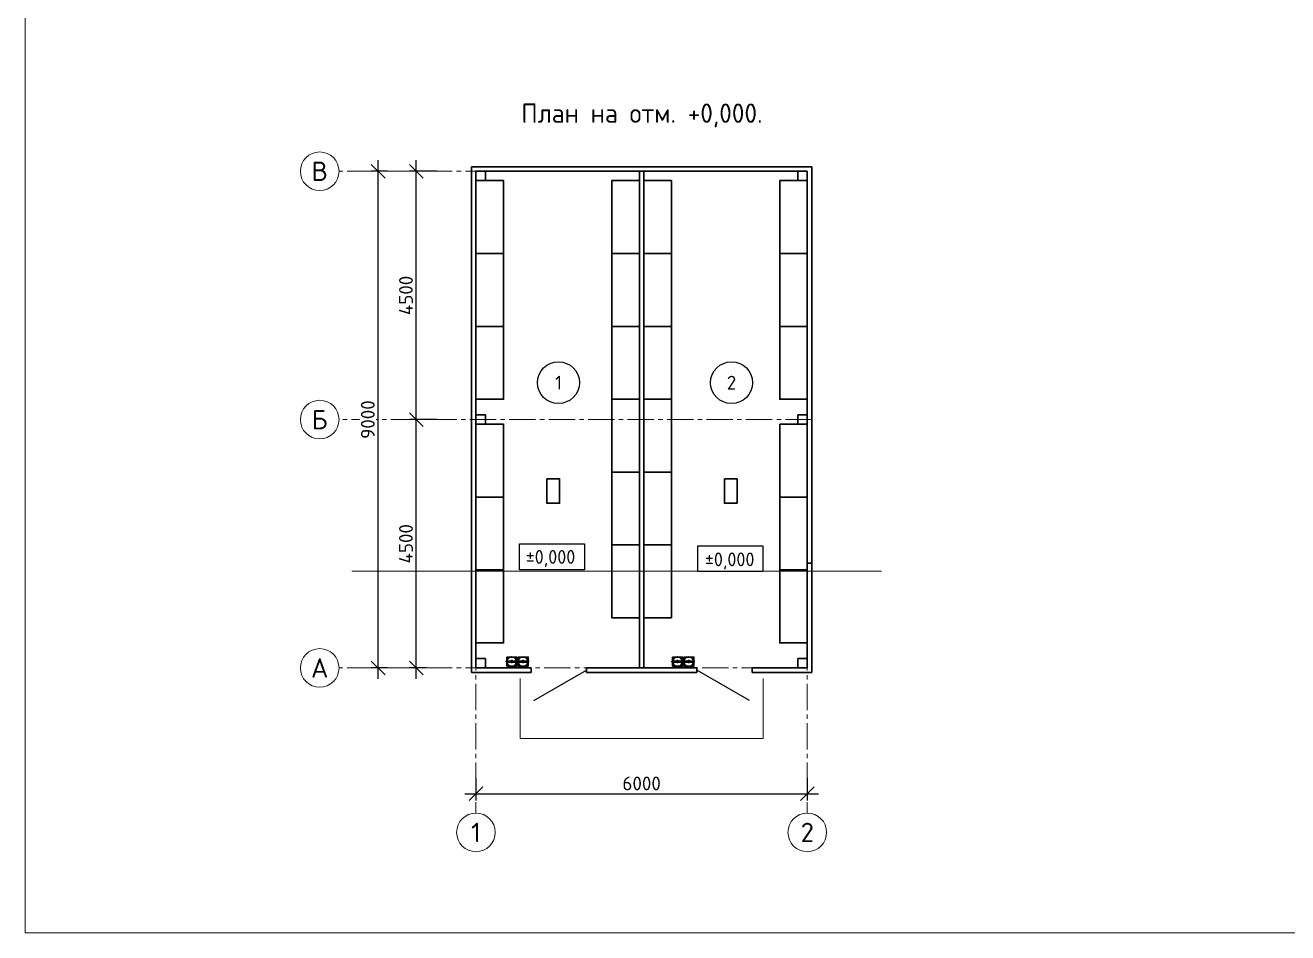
# Model space of a CAD drawing. Header units: millimetres. Extents: x 3795014 to 4300160, y 3869364 to 4016788.
# Drawn here: x 4040424 to 4063284, y 3869364 to 3885809 of the extents above; entities that cross this region are included whole.
import ezdxf
from ezdxf.enums import TextEntityAlignment as Align

# ---------------------------------------------------------------- set-up
doc = ezdxf.new("R2010")
doc.units = ezdxf.units.MM
doc.linetypes.add('осевая2', pattern=[28.575, 19.05, -3.175, 3.175, -3.175])
doc.layers.get('Defpoints').update_dxf_attribs({"color": 3})
for name, color, linetype, lineweight in [('2.1.Планы', 7, 'Continuous', 25), ('выноска', 7, 'Continuous', 18), ('двери', 7, 'Continuous', 25), ('Дополнительная', 7, 'Continuous', 18), ('Констр.', 7, 'Continuous', 30), ('орудование', 7, 'Continuous', 30), ('оси', 7, 'осевая2', 13), ('размеры', 7, 'Continuous', 18), ('текст', 7, 'Continuous', 20)]:
    doc.layers.add(name, color=color, linetype=linetype, lineweight=lineweight)
doc.styles.add('GOST-2.304_Type-B', font='GOST Common.ttf')
doc.styles.add('ВНИПИТЕКСТ', font='isocpeui.ttf')
doc.styles.add('ГОСТ 2.304', font='isocpeur.ttf')
doc.dimstyles.new('СПДС$0', dxfattribs={"dimscale": 100, "dimtxt": 2.5, "dimasz": 2.5, "dimexe": 1.25, "dimexo": 0.004, "dimgap": 1, "dimtad": 1, "dimdec": 0, "dimtxsty": 'ВНИПИТЕКСТ', "dimblk": 'OBLIQUE', "dimcen": 0, "dimdle": 1.25, "dimclrd": 256, "dimclre": 256, "dimclrt": 256, "dimadec": 0, "dimazin": 2, "dimtfac": 1, "dimtdec": 0, "dimtmove": 1, "dimatfit": 3, "dimldrblk": 'NONE', "dimfxl": 1, "dimlwd": -1, "dimlwe": -1, "dimarcsym": 0})

# ---------------------------------------------------------------- blocks, each defined once
blk = doc.blocks.new('_Oblique')
at = {"color": 0, "linetype": 'ByBlock', "lineweight": -2}
blk.add_line((-0.5, -0.5), (0.5, 0.5), dxfattribs=at)
blk = doc.blocks.new('*D133')
at = {"layer": 'Defpoints', "color": 0, "lineweight": 20, "transparency": 16777216}
for p in [(4047505, 3878663), (4047937, 3878663), (4047746, 3874163)]:
    blk.add_point(p, dxfattribs=at)
at = {"layer": 'размеры', "color": 0, "lineweight": -2, "transparency": 16777216}
for p, q in [((4047505, 3873963), (4047505, 3878863)), ((4047875, 3878663), (4047380, 3878663)), ((4047683, 3874163), (4047380, 3874163))]:
    blk.add_line(p, q, dxfattribs=at)
at = {"layer": 'размеры', "color": 0, "lineweight": -2, "transparency": 16777216, "xscale": 250, "yscale": 250, "zscale": 250}
for p, rotation in [((4047505, 3878663), 90), ((4047505, 3874163), 270)]:
    blk.add_blockref('_Oblique', p, dxfattribs=dict(at, rotation=rotation))
at = {"layer": 'размеры', "color": 0, "transparency": 16777216, "insert": (4047317, 3876413), "char_height": 250, "attachment_point": 5, "rotation": 90, "style": 'ГОСТ 2.304'}
blk.add_mtext('\\A1;4500', dxfattribs=at)
blk = doc.blocks.new('*D134')
at = {"layer": 'Defpoints', "color": 0, "lineweight": 20, "transparency": 16777216}
for p in [(4047505, 3883163), (4047937, 3883163), (4047746, 3878663)]:
    blk.add_point(p, dxfattribs=at)
at = {"layer": 'размеры', "color": 0, "lineweight": -2, "transparency": 16777216}
for p, q in [((4047875, 3883163), (4047380, 3883163)), ((4047505, 3878463), (4047505, 3883363)), ((4047683, 3878663), (4047380, 3878663))]:
    blk.add_line(p, q, dxfattribs=at)
at = {"layer": 'размеры', "color": 0, "lineweight": -2, "transparency": 16777216, "xscale": 250, "yscale": 250, "zscale": 250}
for p, rotation in [((4047505, 3883163), 90), ((4047505, 3878663), 270)]:
    blk.add_blockref('_Oblique', p, dxfattribs=dict(at, rotation=rotation))
at = {"layer": 'размеры', "color": 0, "transparency": 16777216, "insert": (4047317, 3880913), "char_height": 250, "attachment_point": 5, "rotation": 90, "style": 'ГОСТ 2.304'}
blk.add_mtext('\\A1;4500', dxfattribs=at)
blk = doc.blocks.new('*D140')
at = {"layer": 'Defpoints', "color": 0, "lineweight": 20, "transparency": 16777216}
for p in [(4048585, 3872234), (4054585, 3872234), (4054585, 3871883)]:
    blk.add_point(p, dxfattribs=at)
at = {"layer": 'размеры', "color": 0, "lineweight": -2, "transparency": 16777216}
for p, q in [((4048585, 3872171), (4048585, 3871758)), ((4054585, 3872171), (4054585, 3871758)), ((4048385, 3871883), (4054785, 3871883))]:
    blk.add_line(p, q, dxfattribs=at)
at = {"layer": 'размеры', "color": 0, "lineweight": -2, "transparency": 16777216, "xscale": 250, "yscale": 250, "zscale": 250, "rotation": 180}
blk.add_blockref('_Oblique', (4048585, 3871883), dxfattribs=at)
at = {"layer": 'размеры', "color": 0, "lineweight": -2, "transparency": 16777216, "xscale": 250, "yscale": 250, "zscale": 250}
blk.add_blockref('_Oblique', (4054585, 3871883), dxfattribs=at)
at = {"layer": 'размеры', "color": 0, "transparency": 16777216, "insert": (4051585, 3872070), "char_height": 250, "attachment_point": 5, "style": 'ГОСТ 2.304'}
blk.add_mtext('\\A1;6000', dxfattribs=at)
blk = doc.blocks.new('*D135')
at = {"layer": 'Defpoints', "color": 0, "lineweight": 20, "transparency": 16777216}
for p in [(4046814, 3883163), (4047049, 3883163), (4047049, 3874163)]:
    blk.add_point(p, dxfattribs=at)
at = {"layer": 'размеры', "color": 0, "lineweight": -2, "transparency": 16777216}
for p, q in [((4046986, 3883163), (4046689, 3883163)), ((4046814, 3873963), (4046814, 3883363)), ((4046986, 3874163), (4046689, 3874163))]:
    blk.add_line(p, q, dxfattribs=at)
at = {"layer": 'размеры', "color": 0, "lineweight": -2, "transparency": 16777216, "xscale": 250, "yscale": 250, "zscale": 250}
for p, rotation in [((4046814, 3883163), 90), ((4046814, 3874163), 270)]:
    blk.add_blockref('_Oblique', p, dxfattribs=dict(at, rotation=rotation))
at = {"layer": 'размеры', "color": 0, "transparency": 16777216, "insert": (4046627, 3878663), "char_height": 250, "attachment_point": 5, "rotation": 90, "style": 'ГОСТ 2.304', "bg_fill": 3, "box_fill_scale": 1.1, "bg_fill_color": 9, "bg_fill_true_color": 13158600, "bg_fill_transparency": 0}
blk.add_mtext('\\A1;9000', dxfattribs=at)

msp = doc.modelspace()

# ---------------------------------------------------------------- hatches: boundary and pattern name
at = {"layer": 'орудование', "ltscale": 100}
for points in [[(4049239.5, 3874268.8), (4049237.1, 3874268.8), (4049234.7, 3874266.4), (4049229.9, 3874268.8), (4049227.5, 3874268.8), (4049225.1, 3874271.2), (4049225.1, 3874273.7), (4049222.7, 3874276.1), (4049222.7, 3874278.5), (4049222.7, 3874280.9), (4049225.1, 3874283.3), (4049225.1, 3874285.7), (4049227.5, 3874288.1), (4049229.9, 3874288.1), (4049234.7, 3874290.5), (4049237.1, 3874288.1), (4049239.5, 3874288.1), (4049242, 3874285.7), (4049242, 3874283.3), (4049244.4, 3874283.3), (4049244.4, 3874280.9), (4049244.4, 3874278.5), (4049244.4, 3874276.1), (4049244.4, 3874273.7), (4049242, 3874271.2)], [(4049442.2, 3874268.8), (4049439.8, 3874268.8), (4049437.4, 3874266.4), (4049432.5, 3874268.8), (4049430.1, 3874268.8), (4049427.7, 3874271.2), (4049427.7, 3874273.7), (4049425.3, 3874276.1), (4049425.3, 3874278.5), (4049425.3, 3874280.9), (4049427.7, 3874283.3), (4049427.7, 3874285.7), (4049430.1, 3874288.1), (4049432.5, 3874288.1), (4049437.4, 3874290.5), (4049439.8, 3874288.1), (4049442.2, 3874288.1), (4049444.6, 3874285.7), (4049444.6, 3874283.3), (4049447, 3874283.3), (4049447, 3874280.9), (4049447, 3874278.5), (4049447, 3874276.1), (4049447, 3874273.7), (4049444.6, 3874271.2)], [(4052239.6, 3874268.8), (4052237.2, 3874268.8), (4052234.8, 3874266.4), (4052230, 3874268.8), (4052227.5, 3874268.8), (4052225.1, 3874271.2), (4052225.1, 3874273.7), (4052222.7, 3874276.1), (4052222.7, 3874278.5), (4052222.7, 3874280.9), (4052225.1, 3874283.3), (4052225.1, 3874285.7), (4052227.5, 3874288.1), (4052230, 3874288.1), (4052234.8, 3874290.5), (4052237.2, 3874288.1), (4052239.6, 3874288.1), (4052242, 3874285.7), (4052242, 3874283.3), (4052244.4, 3874283.3), (4052244.4, 3874280.9), (4052244.4, 3874278.5), (4052244.4, 3874276.1), (4052244.4, 3874273.7), (4052242, 3874271.2)], [(4052442.3, 3874268.8), (4052439.8, 3874268.8), (4052437.4, 3874266.4), (4052432.6, 3874268.8), (4052430.2, 3874268.8), (4052427.8, 3874271.2), (4052427.8, 3874273.7), (4052425.4, 3874276.1), (4052425.4, 3874278.5), (4052425.4, 3874280.9), (4052427.8, 3874283.3), (4052427.8, 3874285.7), (4052430.2, 3874288.1), (4052432.6, 3874288.1), (4052437.4, 3874290.5), (4052439.8, 3874288.1), (4052442.3, 3874288.1), (4052444.7, 3874285.7), (4052444.7, 3874283.3), (4052447.1, 3874283.3), (4052447.1, 3874280.9), (4052447.1, 3874278.5), (4052447.1, 3874276.1), (4052447.1, 3874273.7), (4052444.7, 3874271.2)]]:
    msp.add_hatch(color=256, dxfattribs=at).paths.add_polyline_path(points)

# ---------------------------------------------------------------- linework, layer by layer
at = {"ltscale": 100}
for points in [[(4049370.5, 3876408.9), (4050552, 3876408.9), (4050552, 3875942), (4049370.5, 3875942)], [(4052599.9, 3876378.4), (4053781.5, 3876378.4), (4053781.5, 3875911.4), (4052599.9, 3875911.4)]]:
    msp.add_lwpolyline(points, close=True, dxfattribs=at)
at = {"layer": '2.1.Планы'}
for centre in [(4050079.3, 3879331.9), (4053212.2, 3879331.9)]:
    msp.add_circle(centre, 380, dxfattribs=at)
at = {"layer": 'двери', "ltscale": 100}
for p, q in [((4049633.6, 3873572.6), (4050584.9, 3874122.6)), ((4053536.4, 3873572.6), (4052585, 3874122.6))]:
    msp.add_line(p, q, dxfattribs=at)
at = {"layer": 'Дополнительная', "ltscale": 100}
for p, q in [((4049384.9, 3873972.6), (4049385, 3872882.7)), ((4053785, 3873972.6), (4053785, 3872882.7)), ((4053785, 3872882.7), (4049385, 3872882.7))]:
    msp.add_line(p, q, dxfattribs=at)
for centre in [(4045755, 3883162.6), (4045755, 3878662.6), (4045755, 3874162.6), (4048585, 3871182.7), (4054585, 3871182.7)]:
    msp.add_circle(centre, 350, dxfattribs=at)
at = {"layer": 'Констр.', "ltscale": 200}
for p, q in [((4048505, 3883242.6), (4048505, 3874082.6)), ((4048505, 3883242.6), (4054665, 3883242.6)), ((4048585, 3883162.6), (4048585, 3881162.6)), ((4048585, 3883162.6), (4054585, 3883162.6)), ((4048585, 3874162.6), (4048585, 3883162.6)), ((4051545, 3883162.6), (4051545, 3874162.6)), ((4051625, 3883162.6), (4051625, 3874162.6)), ((4054415, 3883162.6), (4054585, 3883162.6)), ((4054585, 3883162.6), (4054585, 3882992.6)), ((4054585, 3883162.6), (4054585, 3874162.6)), ((4054665, 3883242.6), (4054665, 3874082.6)), ((4048505, 3880362.6), (4048505, 3874082.6)), ((4051545, 3880362.6), (4051545, 3874162.6)), ((4054585, 3880362.6), (4054585, 3874162.6)), ((4048505, 3874082.6), (4049584.9, 3874082.6)), ((4048585, 3874162.6), (4049584.9, 3874162.6)), ((4049584.9, 3874162.6), (4048585, 3874162.6)), ((4049584.9, 3874162.6), (4049584.9, 3874082.6)), ((4050584.9, 3874162.6), (4052585, 3874162.6)), ((4052585, 3874162.6), (4050584.9, 3874162.6)), ((4050584.9, 3874162.6), (4050584.9, 3874082.6)), ((4050584.9, 3874082.6), (4052585, 3874082.6)), ((4052585, 3874162.6), (4052585, 3874082.6)), ((4053585, 3874162.6), (4054585, 3874162.6)), ((4053585, 3874162.6), (4053585, 3874082.6)), ((4054585, 3874162.6), (4053585, 3874162.6)), ((4053585, 3874082.6), (4054665, 3874082.6))]:
    msp.add_line(p, q, dxfattribs=at)
at = {"layer": 'Констр.', "ltscale": 10}
for p, q in [((4048585, 3883162.6), (4048755, 3883162.6)), ((4048585, 3882992.6), (4048585, 3883162.6)), ((4048755, 3883162.6), (4048755, 3882992.6)), ((4054585, 3883162.6), (4054415, 3883162.6)), ((4054415, 3883162.6), (4054415, 3882992.6)), ((4054585, 3882992.6), (4054585, 3883162.6)), ((4048755, 3882992.6), (4048585, 3882992.6)), ((4054415, 3882992.6), (4054585, 3882992.6)), ((4048755, 3878747.6), (4048585, 3878747.6)), ((4048585, 3878747.6), (4048585, 3878577.6)), ((4048755, 3878577.6), (4048755, 3878747.6)), ((4054585, 3878747.6), (4054415, 3878747.6)), ((4054415, 3878747.6), (4054415, 3878577.6)), ((4054585, 3878577.6), (4054585, 3878747.6)), ((4048585, 3878577.6), (4048755, 3878577.6)), ((4054415, 3878577.6), (4054585, 3878577.6)), ((4048755, 3874332.6), (4048585, 3874332.6)), ((4048585, 3874332.6), (4048585, 3874162.6)), ((4048755, 3874162.6), (4048755, 3874332.6)), ((4054585, 3874332.6), (4054415, 3874332.6)), ((4054415, 3874332.6), (4054415, 3874162.6)), ((4054585, 3874162.6), (4054585, 3874332.6)), ((4048585, 3874162.6), (4048755, 3874162.6)), ((4054415, 3874162.6), (4054585, 3874162.6))]:
    msp.add_line(p, q, dxfattribs=at)
at = {"layer": 'Констр.', "ltscale": 100}
for p, q in [((4048585, 3874162.6), (4048585, 3883162.6)), ((4054585, 3883162.6), (4054415, 3883162.6)), ((4054415, 3883162.6), (4054585, 3883162.6)), ((4054585, 3883162.6), (4054585, 3882992.6)), ((4054585, 3883162.6), (4054585, 3882992.6)), ((4054585, 3883162.6), (4054585, 3882992.6)), ((4054585, 3876060.8), (4054665, 3876060.8)), ((4049584.9, 3874162.6), (4048585, 3874162.6)), ((4049584.9, 3874162.6), (4048585, 3874162.6)), ((4052585, 3874162.6), (4050584.9, 3874162.6)), ((4052585, 3874162.6), (4050584.9, 3874162.6)), ((4054585, 3874162.6), (4053585, 3874162.6)), ((4054585, 3874162.6), (4053585, 3874162.6))]:
    msp.add_line(p, q, dxfattribs=at)
at = {"layer": 'орудование', "ltscale": 100}
for points in [[(4048585, 3882992.6), (4049085, 3882992.6), (4049085, 3881672.6), (4048585, 3881672.6)], [(4051045, 3882992.6), (4051545, 3882992.6), (4051545, 3881672.6), (4051045, 3881672.6)], [(4051625, 3882992.6), (4052125, 3882992.6), (4052125, 3881672.6), (4051625, 3881672.6)], [(4054085, 3882992.6), (4054585, 3882992.6), (4054585, 3881672.6), (4054085, 3881672.6)], [(4048585, 3881672.6), (4049085, 3881672.6), (4049085, 3880352.6), (4048585, 3880352.6)], [(4051045, 3881672.6), (4051545, 3881672.6), (4051545, 3880352.6), (4051045, 3880352.6)], [(4051625, 3881672.6), (4052125, 3881672.6), (4052125, 3880352.6), (4051625, 3880352.6)], [(4054085, 3881672.6), (4054585, 3881672.6), (4054585, 3880352.6), (4054085, 3880352.6)], [(4048585, 3880352.6), (4049085, 3880352.6), (4049085, 3879032.6), (4048585, 3879032.6)], [(4051045, 3880352.6), (4051545, 3880352.6), (4051545, 3879032.6), (4051045, 3879032.6)], [(4051625, 3880352.6), (4052125, 3880352.6), (4052125, 3879032.6), (4051625, 3879032.6)], [(4054085, 3880352.6), (4054585, 3880352.6), (4054585, 3879032.6), (4054085, 3879032.6)], [(4051045, 3879032.6), (4051545, 3879032.6), (4051545, 3877712.6), (4051045, 3877712.6)], [(4051625, 3879032.6), (4052125, 3879032.6), (4052125, 3877712.6), (4051625, 3877712.6)], [(4048585, 3878577.6), (4049085, 3878577.6), (4049085, 3877257.6), (4048585, 3877257.6)], [(4054085, 3878577.6), (4054585, 3878577.6), (4054585, 3877257.6), (4054085, 3877257.6)], [(4051045, 3877712.6), (4051545, 3877712.6), (4051545, 3876392.6), (4051045, 3876392.6)], [(4051625, 3877712.6), (4052125, 3877712.6), (4052125, 3876392.6), (4051625, 3876392.6)], [(4049869.2, 3877591.2), (4050100.3, 3877591.2), (4050100.3, 3877145.7), (4049869.2, 3877145.7)], [(4053082.4, 3877591.2), (4053313.6, 3877591.2), (4053313.6, 3877145.7), (4053082.4, 3877145.7)], [(4048585, 3877257.6), (4049085, 3877257.6), (4049085, 3875937.6), (4048585, 3875937.6)], [(4054085, 3877257.6), (4054585, 3877257.6), (4054585, 3875937.6), (4054085, 3875937.6)], [(4051045, 3876392.6), (4051545, 3876392.6), (4051545, 3875072.6), (4051045, 3875072.6)], [(4051625, 3876392.6), (4052125, 3876392.6), (4052125, 3875072.6), (4051625, 3875072.6)], [(4048585, 3875937.6), (4049085, 3875937.6), (4049085, 3874617.6), (4048585, 3874617.6)], [(4054085, 3875937.6), (4054585, 3875937.6), (4054585, 3874617.6), (4054085, 3874617.6)], [(4049144.8, 3874358.2), (4049328.1, 3874358.2), (4049328.1, 3874195.6), (4049144.8, 3874195.6)], [(4049347.5, 3874358.2), (4049530.8, 3874358.2), (4049530.8, 3874195.6), (4049347.5, 3874195.6)], [(4052144.9, 3874358.2), (4052328.2, 3874358.2), (4052328.2, 3874195.6), (4052144.9, 3874195.6)], [(4052347.5, 3874358.2), (4052530.9, 3874358.2), (4052530.9, 3874195.6), (4052347.5, 3874195.6)]]:
    msp.add_lwpolyline(points, close=True, dxfattribs=at)
for points in [[(4049131, 3874283.3), (4049133.5, 3874285.7)], [(4049131, 3874280.9), (4049131, 3874283.3)], [(4049131, 3874278.5), (4049131, 3874280.9)], [(4049131, 3874276.1), (4049131, 3874278.5)], [(4049131, 3874273.7), (4049131, 3874276.1)], [(4049133.5, 3874271.2), (4049131, 3874273.7)], [(4049133.5, 3874285.7), (4049135.9, 3874285.7)], [(4049135.9, 3874271.2), (4049133.5, 3874271.2)], [(4049135.9, 3874285.7), (4049138.3, 3874288.1)], [(4049138.3, 3874268.8), (4049135.9, 3874271.2)], [(4049138.3, 3874288.1), (4049140.7, 3874288.1)], [(4049140.7, 3874268.8), (4049138.3, 3874268.8)], [(4049140.7, 3874288.1), (4049143.1, 3874288.1)], [(4049140.7, 3874288.1), (4049140.7, 3874288.1)], [(4049140.7, 3874288.1), (4049140.7, 3874288.1)], [(4049140.7, 3874268.8), (4049143.1, 3874268.8)], [(4049140.7, 3874268.8), (4049140.7, 3874268.8)], [(4049140.7, 3874268.8), (4049140.7, 3874268.8)], [(4049143.1, 3874288.1), (4049145.5, 3874288.1)], [(4049143.1, 3874268.8), (4049145.5, 3874268.8)], [(4049145.5, 3874288.1), (4049147.9, 3874288.1)], [(4049145.5, 3874268.8), (4049147.9, 3874268.8)], [(4049147.9, 3874288.1), (4049150.3, 3874288.1)], [(4049147.9, 3874268.8), (4049150.3, 3874268.8)], [(4049150.3, 3874288.1), (4049155.2, 3874288.1)], [(4049150.3, 3874268.8), (4049155.2, 3874268.8)], [(4049155.2, 3874288.1), (4049160, 3874288.1)], [(4049155.2, 3874268.8), (4049160, 3874268.8)], [(4049217.8, 3874288.1), (4049160, 3874288.1)], [(4049160, 3874268.8), (4049217.8, 3874268.8)], [(4049217.8, 3874288.1), (4049225.1, 3874295.4), (4049234.7, 3874297.8), (4049242, 3874295.4), (4049249.2, 3874288.1)], [(4049220.3, 3874290.5), (4049217.8, 3874288.1)], [(4049249.2, 3874268.8), (4049242, 3874261.6), (4049234.7, 3874259.2), (4049225.1, 3874261.6), (4049217.8, 3874268.8)], [(4049217.8, 3874268.8), (4049220.3, 3874266.4)], [(4049225.1, 3874295.4), (4049220.3, 3874290.5)], [(4049220.3, 3874266.4), (4049225.1, 3874261.6)], [(4049222.7, 3874280.9), (4049225.1, 3874283.3)], [(4049225.1, 3874283.3), (4049222.7, 3874280.9)], [(4049222.7, 3874278.5), (4049222.7, 3874280.9)], [(4049222.7, 3874280.9), (4049222.7, 3874278.5)], [(4049222.7, 3874276.1), (4049222.7, 3874278.5)], [(4049222.7, 3874278.5), (4049222.7, 3874276.1)], [(4049225.1, 3874273.7), (4049222.7, 3874276.1)], [(4049222.7, 3874276.1), (4049225.1, 3874273.7)], [(4049229.9, 3874295.4), (4049225.1, 3874295.4)], [(4049225.1, 3874285.7), (4049227.5, 3874288.1)], [(4049227.5, 3874288.1), (4049225.1, 3874285.7)], [(4049225.1, 3874283.3), (4049225.1, 3874285.7)], [(4049225.1, 3874283.3), (4049225.1, 3874285.7)], [(4049225.1, 3874283.3), (4049225.1, 3874283.3)], [(4049225.1, 3874283.3), (4049225.1, 3874283.3)], [(4049225.1, 3874271.2), (4049225.1, 3874273.7)], [(4049225.1, 3874273.7), (4049225.1, 3874271.2)], [(4049227.5, 3874268.8), (4049225.1, 3874271.2)], [(4049225.1, 3874271.2), (4049227.5, 3874268.8)], [(4049227.5, 3874288.1), (4049229.9, 3874288.1)], [(4049229.9, 3874288.1), (4049227.5, 3874288.1)], [(4049229.9, 3874268.8), (4049227.5, 3874268.8)], [(4049227.5, 3874268.8), (4049229.9, 3874268.8)], [(4049234.7, 3874297.8), (4049229.9, 3874295.4)], [(4049229.9, 3874288.1), (4049234.7, 3874290.5)], [(4049234.7, 3874290.5), (4049229.9, 3874288.1)], [(4049229.9, 3874288.1), (4049229.9, 3874288.1)], [(4049229.9, 3874288.1), (4049229.9, 3874288.1)], [(4049234.7, 3874266.4), (4049229.9, 3874268.8)], [(4049229.9, 3874268.8), (4049234.7, 3874266.4)], [(4049239.5, 3874295.4), (4049234.7, 3874297.8)], [(4049234.7, 3874290.5), (4049237.1, 3874288.1)], [(4049237.1, 3874288.1), (4049234.7, 3874290.5)], [(4049237.1, 3874268.8), (4049234.7, 3874266.4)], [(4049234.7, 3874266.4), (4049237.1, 3874268.8)], [(4049237.1, 3874288.1), (4049239.5, 3874288.1)], [(4049239.5, 3874288.1), (4049237.1, 3874288.1)], [(4049239.5, 3874268.8), (4049237.1, 3874268.8)], [(4049237.1, 3874268.8), (4049239.5, 3874268.8)], [(4049242, 3874295.4), (4049239.5, 3874295.4)], [(4049239.5, 3874288.1), (4049239.5, 3874288.1)], [(4049239.5, 3874288.1), (4049242, 3874285.7)], [(4049239.5, 3874288.1), (4049239.5, 3874288.1)], [(4049242, 3874285.7), (4049239.5, 3874288.1)], [(4049242, 3874271.2), (4049239.5, 3874268.8)], [(4049239.5, 3874268.8), (4049242, 3874271.2)], [(4049246.8, 3874290.5), (4049242, 3874295.4)], [(4049242, 3874285.7), (4049242, 3874283.3)], [(4049242, 3874283.3), (4049242, 3874285.7)], [(4049242, 3874283.3), (4049244.4, 3874283.3)], [(4049242, 3874283.3), (4049244.4, 3874283.3)], [(4049244.4, 3874273.7), (4049242, 3874271.2)], [(4049242, 3874271.2), (4049244.4, 3874273.7)], [(4049242, 3874261.6), (4049246.8, 3874266.4)], [(4049244.4, 3874283.3), (4049244.4, 3874280.9)], [(4049244.4, 3874280.9), (4049244.4, 3874283.3)], [(4049244.4, 3874280.9), (4049244.4, 3874278.5)], [(4049244.4, 3874278.5), (4049244.4, 3874280.9)], [(4049244.4, 3874278.5), (4049244.4, 3874276.1)], [(4049244.4, 3874276.1), (4049244.4, 3874278.5)], [(4049244.4, 3874276.1), (4049244.4, 3874273.7)], [(4049244.4, 3874273.7), (4049244.4, 3874276.1)], [(4049249.2, 3874288.1), (4049246.8, 3874290.5)], [(4049246.8, 3874266.4), (4049249.2, 3874268.8)], [(4049307, 3874290.5), (4049249.2, 3874288.1)], [(4049251.6, 3874283.3), (4049249.2, 3874288.1)], [(4049249.2, 3874268.8), (4049251.6, 3874273.7)], [(4049249.2, 3874268.8), (4049307, 3874266.4)], [(4049251.6, 3874278.5), (4049251.6, 3874283.3)], [(4049251.6, 3874273.7), (4049251.6, 3874278.5)], [(4049307, 3874290.5), (4049321.5, 3874290.5)], [(4049323.9, 3874266.4), (4049307, 3874266.4)], [(4049321.5, 3874290.5), (4049333.6, 3874290.5)], [(4049336, 3874266.4), (4049323.9, 3874266.4)], [(4049333.6, 3874290.5), (4049336, 3874290.5)], [(4049333.7, 3874283.3), (4049336.1, 3874285.7)], [(4049333.7, 3874280.9), (4049333.7, 3874283.3)], [(4049333.7, 3874278.5), (4049333.7, 3874280.9)], [(4049333.7, 3874276.1), (4049333.7, 3874278.5)], [(4049333.7, 3874273.7), (4049333.7, 3874276.1)], [(4049336.1, 3874271.2), (4049333.7, 3874273.7)], [(4049336, 3874266.4), (4049336, 3874290.5)], [(4049336.1, 3874285.7), (4049338.5, 3874285.7)], [(4049338.5, 3874271.2), (4049336.1, 3874271.2)], [(4049338.5, 3874285.7), (4049340.9, 3874288.1)], [(4049340.9, 3874268.8), (4049338.5, 3874271.2)], [(4049340.9, 3874288.1), (4049343.3, 3874288.1)], [(4049343.3, 3874268.8), (4049340.9, 3874268.8)], [(4049343.3, 3874288.1), (4049345.8, 3874288.1)], [(4049343.3, 3874288.1), (4049343.3, 3874288.1)], [(4049343.3, 3874288.1), (4049343.3, 3874288.1)], [(4049343.3, 3874268.8), (4049345.8, 3874268.8)], [(4049343.3, 3874268.8), (4049343.3, 3874268.8)], [(4049343.3, 3874268.8), (4049343.3, 3874268.8)], [(4049345.8, 3874288.1), (4049348.2, 3874288.1)], [(4049345.8, 3874268.8), (4049348.2, 3874268.8)], [(4049348.2, 3874288.1), (4049350.6, 3874288.1)], [(4049348.2, 3874268.8), (4049350.6, 3874268.8)], [(4049350.6, 3874288.1), (4049353, 3874288.1)], [(4049350.6, 3874268.8), (4049353, 3874268.8)], [(4049353, 3874288.1), (4049357.8, 3874288.1)], [(4049353, 3874268.8), (4049357.8, 3874268.8)], [(4049420.5, 3874288.1), (4049362.6, 3874288.1)], [(4049362.6, 3874268.8), (4049420.5, 3874268.8)], [(4049420.5, 3874288.1), (4049427.7, 3874295.4), (4049437.4, 3874297.8), (4049444.6, 3874295.4), (4049451.8, 3874288.1)], [(4049422.9, 3874290.5), (4049420.5, 3874288.1)], [(4049451.8, 3874268.8), (4049444.6, 3874261.6), (4049437.4, 3874259.2), (4049427.7, 3874261.6), (4049420.5, 3874268.8)], [(4049420.5, 3874268.8), (4049422.9, 3874266.4)], [(4049427.7, 3874295.4), (4049422.9, 3874290.5)], [(4049422.9, 3874266.4), (4049427.7, 3874261.6)], [(4049425.3, 3874280.9), (4049427.7, 3874283.3)], [(4049427.7, 3874283.3), (4049425.3, 3874280.9)], [(4049425.3, 3874278.5), (4049425.3, 3874280.9)], [(4049425.3, 3874280.9), (4049425.3, 3874278.5)], [(4049425.3, 3874276.1), (4049425.3, 3874278.5)], [(4049425.3, 3874278.5), (4049425.3, 3874276.1)], [(4049427.7, 3874273.7), (4049425.3, 3874276.1)], [(4049425.3, 3874276.1), (4049427.7, 3874273.7)], [(4049432.5, 3874295.4), (4049427.7, 3874295.4)], [(4049427.7, 3874285.7), (4049430.1, 3874288.1)], [(4049430.1, 3874288.1), (4049427.7, 3874285.7)], [(4049427.7, 3874283.3), (4049427.7, 3874285.7)], [(4049427.7, 3874283.3), (4049427.7, 3874285.7)], [(4049427.7, 3874283.3), (4049427.7, 3874283.3)], [(4049427.7, 3874283.3), (4049427.7, 3874283.3)], [(4049427.7, 3874271.2), (4049427.7, 3874273.7)], [(4049427.7, 3874273.7), (4049427.7, 3874271.2)], [(4049430.1, 3874268.8), (4049427.7, 3874271.2)], [(4049427.7, 3874271.2), (4049430.1, 3874268.8)], [(4049427.7, 3874261.6), (4049432.5, 3874261.6)], [(4049430.1, 3874288.1), (4049432.5, 3874288.1)], [(4049432.5, 3874288.1), (4049430.1, 3874288.1)], [(4049432.5, 3874268.8), (4049430.1, 3874268.8)], [(4049430.1, 3874268.8), (4049432.5, 3874268.8)], [(4049437.4, 3874297.8), (4049432.5, 3874295.4)], [(4049432.5, 3874288.1), (4049437.4, 3874290.5)], [(4049437.4, 3874290.5), (4049432.5, 3874288.1)], [(4049432.5, 3874288.1), (4049432.5, 3874288.1)], [(4049432.5, 3874288.1), (4049432.5, 3874288.1)], [(4049437.4, 3874266.4), (4049432.5, 3874268.8)], [(4049432.5, 3874268.8), (4049437.4, 3874266.4)], [(4049432.5, 3874261.6), (4049437.4, 3874259.2)], [(4049442.2, 3874295.4), (4049437.4, 3874297.8)], [(4049437.4, 3874290.5), (4049439.8, 3874288.1)], [(4049439.8, 3874288.1), (4049437.4, 3874290.5)], [(4049439.8, 3874268.8), (4049437.4, 3874266.4)], [(4049437.4, 3874266.4), (4049439.8, 3874268.8)], [(4049437.4, 3874259.2), (4049442.2, 3874261.6)], [(4049439.8, 3874288.1), (4049442.2, 3874288.1)], [(4049442.2, 3874288.1), (4049439.8, 3874288.1)], [(4049442.2, 3874268.8), (4049439.8, 3874268.8)], [(4049439.8, 3874268.8), (4049442.2, 3874268.8)], [(4049444.6, 3874295.4), (4049442.2, 3874295.4)], [(4049442.2, 3874288.1), (4049442.2, 3874288.1)], [(4049442.2, 3874288.1), (4049444.6, 3874285.7)], [(4049442.2, 3874288.1), (4049442.2, 3874288.1)], [(4049444.6, 3874285.7), (4049442.2, 3874288.1)], [(4049444.6, 3874271.2), (4049442.2, 3874268.8)], [(4049442.2, 3874268.8), (4049444.6, 3874271.2)], [(4049442.2, 3874261.6), (4049444.6, 3874261.6)], [(4049449.4, 3874290.5), (4049444.6, 3874295.4)], [(4049444.6, 3874285.7), (4049444.6, 3874283.3)], [(4049444.6, 3874283.3), (4049444.6, 3874285.7)], [(4049444.6, 3874283.3), (4049447, 3874283.3)], [(4049444.6, 3874283.3), (4049447, 3874283.3)], [(4049447, 3874273.7), (4049444.6, 3874271.2)], [(4049444.6, 3874271.2), (4049447, 3874273.7)], [(4049444.6, 3874261.6), (4049449.4, 3874266.4)], [(4049447, 3874283.3), (4049447, 3874280.9)], [(4049447, 3874280.9), (4049447, 3874283.3)], [(4049447, 3874280.9), (4049447, 3874278.5)], [(4049447, 3874278.5), (4049447, 3874280.9)], [(4049447, 3874278.5), (4049447, 3874276.1)], [(4049447, 3874276.1), (4049447, 3874278.5)], [(4049447, 3874276.1), (4049447, 3874273.7)], [(4049447, 3874273.7), (4049447, 3874276.1)], [(4049451.8, 3874288.1), (4049449.4, 3874290.5)], [(4049449.4, 3874266.4), (4049451.8, 3874268.8)], [(4049509.7, 3874290.5), (4049451.8, 3874288.1)], [(4049454.2, 3874283.3), (4049451.8, 3874288.1)], [(4049451.8, 3874268.8), (4049454.2, 3874273.7)], [(4049451.8, 3874268.8), (4049509.7, 3874266.4)], [(4049454.2, 3874278.5), (4049454.2, 3874283.3)], [(4049454.2, 3874273.7), (4049454.2, 3874278.5)], [(4049509.7, 3874290.5), (4049524.2, 3874290.5)], [(4049526.6, 3874266.4), (4049509.7, 3874266.4)], [(4049524.2, 3874290.5), (4049536.2, 3874290.5)], [(4049538.6, 3874266.4), (4049526.6, 3874266.4)], [(4049536.2, 3874290.5), (4049538.6, 3874290.5)], [(4049538.6, 3874266.4), (4049538.6, 3874290.5)], [(4052131.1, 3874283.3), (4052133.5, 3874285.7)], [(4052131.1, 3874280.9), (4052131.1, 3874283.3)], [(4052131.1, 3874278.5), (4052131.1, 3874280.9)], [(4052131.1, 3874276.1), (4052131.1, 3874278.5)], [(4052131.1, 3874273.7), (4052131.1, 3874276.1)], [(4052133.5, 3874271.2), (4052131.1, 3874273.7)], [(4052133.5, 3874285.7), (4052135.9, 3874285.7)], [(4052135.9, 3874271.2), (4052133.5, 3874271.2)], [(4052135.9, 3874285.7), (4052138.3, 3874288.1)], [(4052138.3, 3874268.8), (4052135.9, 3874271.2)], [(4052138.3, 3874288.1), (4052140.7, 3874288.1)], [(4052140.7, 3874268.8), (4052138.3, 3874268.8)], [(4052140.7, 3874288.1), (4052143.2, 3874288.1)], [(4052140.7, 3874288.1), (4052140.7, 3874288.1)], [(4052140.7, 3874288.1), (4052140.7, 3874288.1)], [(4052140.7, 3874268.8), (4052143.2, 3874268.8)], [(4052140.7, 3874268.8), (4052140.7, 3874268.8)], [(4052140.7, 3874268.8), (4052140.7, 3874268.8)], [(4052143.2, 3874288.1), (4052145.6, 3874288.1)], [(4052143.2, 3874268.8), (4052145.6, 3874268.8)], [(4052145.6, 3874288.1), (4052148, 3874288.1)], [(4052145.6, 3874268.8), (4052148, 3874268.8)], [(4052148, 3874288.1), (4052150.4, 3874288.1)], [(4052148, 3874268.8), (4052150.4, 3874268.8)], [(4052150.4, 3874288.1), (4052155.2, 3874288.1)], [(4052150.4, 3874268.8), (4052155.2, 3874268.8)], [(4052155.2, 3874288.1), (4052160, 3874288.1)], [(4052155.2, 3874268.8), (4052160, 3874268.8)], [(4052217.9, 3874288.1), (4052160, 3874288.1)], [(4052160, 3874268.8), (4052217.9, 3874268.8)], [(4052217.9, 3874288.1), (4052225.1, 3874295.4), (4052234.8, 3874297.8), (4052242, 3874295.4), (4052249.2, 3874288.1)], [(4052220.3, 3874290.5), (4052217.9, 3874288.1)], [(4052249.2, 3874268.8), (4052242, 3874261.6), (4052234.8, 3874259.2), (4052225.1, 3874261.6), (4052217.9, 3874268.8)], [(4052217.9, 3874268.8), (4052220.3, 3874266.4)], [(4052225.1, 3874295.4), (4052220.3, 3874290.5)], [(4052220.3, 3874266.4), (4052225.1, 3874261.6)], [(4052222.7, 3874280.9), (4052225.1, 3874283.3)], [(4052225.1, 3874283.3), (4052222.7, 3874280.9)], [(4052222.7, 3874278.5), (4052222.7, 3874280.9)], [(4052222.7, 3874280.9), (4052222.7, 3874278.5)], [(4052222.7, 3874276.1), (4052222.7, 3874278.5)], [(4052222.7, 3874278.5), (4052222.7, 3874276.1)], [(4052225.1, 3874273.7), (4052222.7, 3874276.1)], [(4052222.7, 3874276.1), (4052225.1, 3874273.7)], [(4052230, 3874295.4), (4052225.1, 3874295.4)], [(4052225.1, 3874285.7), (4052227.5, 3874288.1)], [(4052227.5, 3874288.1), (4052225.1, 3874285.7)], [(4052225.1, 3874283.3), (4052225.1, 3874285.7)], [(4052225.1, 3874283.3), (4052225.1, 3874285.7)], [(4052225.1, 3874283.3), (4052225.1, 3874283.3)], [(4052225.1, 3874283.3), (4052225.1, 3874283.3)], [(4052225.1, 3874271.2), (4052225.1, 3874273.7)], [(4052225.1, 3874273.7), (4052225.1, 3874271.2)], [(4052227.5, 3874268.8), (4052225.1, 3874271.2)], [(4052225.1, 3874271.2), (4052227.5, 3874268.8)], [(4052227.5, 3874288.1), (4052230, 3874288.1)], [(4052230, 3874288.1), (4052227.5, 3874288.1)], [(4052230, 3874268.8), (4052227.5, 3874268.8)], [(4052227.5, 3874268.8), (4052230, 3874268.8)], [(4052234.8, 3874297.8), (4052230, 3874295.4)], [(4052230, 3874288.1), (4052234.8, 3874290.5)], [(4052234.8, 3874290.5), (4052230, 3874288.1)], [(4052230, 3874288.1), (4052230, 3874288.1)], [(4052230, 3874288.1), (4052230, 3874288.1)], [(4052234.8, 3874266.4), (4052230, 3874268.8)], [(4052230, 3874268.8), (4052234.8, 3874266.4)], [(4052239.6, 3874295.4), (4052234.8, 3874297.8)], [(4052234.8, 3874290.5), (4052237.2, 3874288.1)], [(4052237.2, 3874288.1), (4052234.8, 3874290.5)], [(4052237.2, 3874268.8), (4052234.8, 3874266.4)], [(4052234.8, 3874266.4), (4052237.2, 3874268.8)], [(4052237.2, 3874288.1), (4052239.6, 3874288.1)], [(4052239.6, 3874288.1), (4052237.2, 3874288.1)], [(4052239.6, 3874268.8), (4052237.2, 3874268.8)], [(4052237.2, 3874268.8), (4052239.6, 3874268.8)], [(4052242, 3874295.4), (4052239.6, 3874295.4)], [(4052239.6, 3874288.1), (4052239.6, 3874288.1)], [(4052239.6, 3874288.1), (4052242, 3874285.7)], [(4052239.6, 3874288.1), (4052239.6, 3874288.1)], [(4052242, 3874285.7), (4052239.6, 3874288.1)], [(4052242, 3874271.2), (4052239.6, 3874268.8)], [(4052239.6, 3874268.8), (4052242, 3874271.2)], [(4052246.8, 3874290.5), (4052242, 3874295.4)], [(4052242, 3874285.7), (4052242, 3874283.3)], [(4052242, 3874283.3), (4052242, 3874285.7)], [(4052242, 3874283.3), (4052244.4, 3874283.3)], [(4052242, 3874283.3), (4052244.4, 3874283.3)], [(4052244.4, 3874273.7), (4052242, 3874271.2)], [(4052242, 3874271.2), (4052244.4, 3874273.7)], [(4052242, 3874261.6), (4052246.8, 3874266.4)], [(4052244.4, 3874283.3), (4052244.4, 3874280.9)], [(4052244.4, 3874280.9), (4052244.4, 3874283.3)], [(4052244.4, 3874280.9), (4052244.4, 3874278.5)], [(4052244.4, 3874278.5), (4052244.4, 3874280.9)], [(4052244.4, 3874278.5), (4052244.4, 3874276.1)], [(4052244.4, 3874276.1), (4052244.4, 3874278.5)], [(4052244.4, 3874276.1), (4052244.4, 3874273.7)], [(4052244.4, 3874273.7), (4052244.4, 3874276.1)], [(4052249.2, 3874288.1), (4052246.8, 3874290.5)], [(4052246.8, 3874266.4), (4052249.2, 3874268.8)], [(4052307.1, 3874290.5), (4052249.2, 3874288.1)], [(4052251.7, 3874283.3), (4052249.2, 3874288.1)], [(4052249.2, 3874268.8), (4052251.7, 3874273.7)], [(4052249.2, 3874268.8), (4052307.1, 3874266.4)], [(4052251.7, 3874278.5), (4052251.7, 3874283.3)], [(4052251.7, 3874273.7), (4052251.7, 3874278.5)], [(4052307.1, 3874290.5), (4052321.6, 3874290.5)], [(4052324, 3874266.4), (4052307.1, 3874266.4)], [(4052321.6, 3874290.5), (4052333.6, 3874290.5)], [(4052336, 3874266.4), (4052324, 3874266.4)], [(4052333.6, 3874290.5), (4052336, 3874290.5)], [(4052333.8, 3874283.3), (4052336.2, 3874285.7)], [(4052333.8, 3874280.9), (4052333.8, 3874283.3)], [(4052333.8, 3874278.5), (4052333.8, 3874280.9)], [(4052333.8, 3874276.1), (4052333.8, 3874278.5)], [(4052333.8, 3874273.7), (4052333.8, 3874276.1)], [(4052336.2, 3874271.2), (4052333.8, 3874273.7)], [(4052336, 3874266.4), (4052336, 3874290.5)], [(4052336.2, 3874285.7), (4052338.6, 3874285.7)], [(4052338.6, 3874271.2), (4052336.2, 3874271.2)], [(4052338.6, 3874285.7), (4052341, 3874288.1)], [(4052341, 3874268.8), (4052338.6, 3874271.2)], [(4052341, 3874288.1), (4052343.4, 3874288.1)], [(4052343.4, 3874268.8), (4052341, 3874268.8)], [(4052343.4, 3874288.1), (4052345.8, 3874288.1)], [(4052343.4, 3874288.1), (4052343.4, 3874288.1)], [(4052343.4, 3874288.1), (4052343.4, 3874288.1)], [(4052343.4, 3874268.8), (4052345.8, 3874268.8)], [(4052343.4, 3874268.8), (4052343.4, 3874268.8)], [(4052343.4, 3874268.8), (4052343.4, 3874268.8)], [(4052345.8, 3874288.1), (4052348.2, 3874288.1)], [(4052345.8, 3874268.8), (4052348.2, 3874268.8)], [(4052348.2, 3874288.1), (4052350.6, 3874288.1)], [(4052348.2, 3874268.8), (4052350.6, 3874268.8)], [(4052350.6, 3874288.1), (4052353, 3874288.1)], [(4052350.6, 3874268.8), (4052353, 3874268.8)], [(4052353, 3874288.1), (4052357.9, 3874288.1)], [(4052353, 3874268.8), (4052357.9, 3874268.8)], [(4052420.6, 3874288.1), (4052362.7, 3874288.1)], [(4052362.7, 3874268.8), (4052420.6, 3874268.8)], [(4052420.6, 3874288.1), (4052427.8, 3874295.4), (4052437.4, 3874297.8), (4052444.7, 3874295.4), (4052451.9, 3874288.1)], [(4052423, 3874290.5), (4052420.6, 3874288.1)], [(4052451.9, 3874268.8), (4052444.7, 3874261.6), (4052437.4, 3874259.2), (4052427.8, 3874261.6), (4052420.6, 3874268.8)], [(4052420.6, 3874268.8), (4052423, 3874266.4)], [(4052427.8, 3874295.4), (4052423, 3874290.5)], [(4052423, 3874266.4), (4052427.8, 3874261.6)], [(4052425.4, 3874280.9), (4052427.8, 3874283.3)], [(4052427.8, 3874283.3), (4052425.4, 3874280.9)], [(4052425.4, 3874278.5), (4052425.4, 3874280.9)], [(4052425.4, 3874280.9), (4052425.4, 3874278.5)], [(4052425.4, 3874276.1), (4052425.4, 3874278.5)], [(4052425.4, 3874278.5), (4052425.4, 3874276.1)], [(4052427.8, 3874273.7), (4052425.4, 3874276.1)], [(4052425.4, 3874276.1), (4052427.8, 3874273.7)], [(4052432.6, 3874295.4), (4052427.8, 3874295.4)], [(4052427.8, 3874285.7), (4052430.2, 3874288.1)], [(4052430.2, 3874288.1), (4052427.8, 3874285.7)], [(4052427.8, 3874283.3), (4052427.8, 3874285.7)], [(4052427.8, 3874283.3), (4052427.8, 3874285.7)], [(4052427.8, 3874283.3), (4052427.8, 3874283.3)], [(4052427.8, 3874283.3), (4052427.8, 3874283.3)], [(4052427.8, 3874271.2), (4052427.8, 3874273.7)], [(4052427.8, 3874273.7), (4052427.8, 3874271.2)], [(4052430.2, 3874268.8), (4052427.8, 3874271.2)], [(4052427.8, 3874271.2), (4052430.2, 3874268.8)], [(4052427.8, 3874261.6), (4052432.6, 3874261.6)], [(4052430.2, 3874288.1), (4052432.6, 3874288.1)], [(4052432.6, 3874288.1), (4052430.2, 3874288.1)], [(4052432.6, 3874268.8), (4052430.2, 3874268.8)], [(4052430.2, 3874268.8), (4052432.6, 3874268.8)], [(4052437.4, 3874297.8), (4052432.6, 3874295.4)], [(4052432.6, 3874288.1), (4052437.4, 3874290.5)], [(4052437.4, 3874290.5), (4052432.6, 3874288.1)], [(4052432.6, 3874288.1), (4052432.6, 3874288.1)], [(4052432.6, 3874288.1), (4052432.6, 3874288.1)], [(4052437.4, 3874266.4), (4052432.6, 3874268.8)], [(4052432.6, 3874268.8), (4052437.4, 3874266.4)], [(4052432.6, 3874261.6), (4052437.4, 3874259.2)], [(4052442.3, 3874295.4), (4052437.4, 3874297.8)], [(4052437.4, 3874290.5), (4052439.8, 3874288.1)], [(4052439.8, 3874288.1), (4052437.4, 3874290.5)], [(4052439.8, 3874268.8), (4052437.4, 3874266.4)], [(4052437.4, 3874266.4), (4052439.8, 3874268.8)], [(4052437.4, 3874259.2), (4052442.3, 3874261.6)], [(4052439.8, 3874288.1), (4052442.3, 3874288.1)], [(4052442.3, 3874288.1), (4052439.8, 3874288.1)], [(4052442.3, 3874268.8), (4052439.8, 3874268.8)], [(4052439.8, 3874268.8), (4052442.3, 3874268.8)], [(4052444.7, 3874295.4), (4052442.3, 3874295.4)], [(4052442.3, 3874288.1), (4052442.3, 3874288.1)], [(4052442.3, 3874288.1), (4052444.7, 3874285.7)], [(4052442.3, 3874288.1), (4052442.3, 3874288.1)], [(4052444.7, 3874285.7), (4052442.3, 3874288.1)], [(4052444.7, 3874271.2), (4052442.3, 3874268.8)], [(4052442.3, 3874268.8), (4052444.7, 3874271.2)], [(4052442.3, 3874261.6), (4052444.7, 3874261.6)], [(4052449.5, 3874290.5), (4052444.7, 3874295.4)], [(4052444.7, 3874285.7), (4052444.7, 3874283.3)], [(4052444.7, 3874283.3), (4052444.7, 3874285.7)], [(4052444.7, 3874283.3), (4052447.1, 3874283.3)], [(4052444.7, 3874283.3), (4052447.1, 3874283.3)], [(4052447.1, 3874273.7), (4052444.7, 3874271.2)], [(4052444.7, 3874271.2), (4052447.1, 3874273.7)], [(4052444.7, 3874261.6), (4052449.5, 3874266.4)], [(4052447.1, 3874283.3), (4052447.1, 3874280.9)], [(4052447.1, 3874280.9), (4052447.1, 3874283.3)], [(4052447.1, 3874280.9), (4052447.1, 3874278.5)], [(4052447.1, 3874278.5), (4052447.1, 3874280.9)], [(4052447.1, 3874278.5), (4052447.1, 3874276.1)], [(4052447.1, 3874276.1), (4052447.1, 3874278.5)], [(4052447.1, 3874276.1), (4052447.1, 3874273.7)], [(4052447.1, 3874273.7), (4052447.1, 3874276.1)], [(4052451.9, 3874288.1), (4052449.5, 3874290.5)], [(4052449.5, 3874266.4), (4052451.9, 3874268.8)], [(4052509.8, 3874290.5), (4052451.9, 3874288.1)], [(4052454.3, 3874283.3), (4052451.9, 3874288.1)], [(4052451.9, 3874268.8), (4052454.3, 3874273.7)], [(4052451.9, 3874268.8), (4052509.8, 3874266.4)], [(4052454.3, 3874278.5), (4052454.3, 3874283.3)], [(4052454.3, 3874273.7), (4052454.3, 3874278.5)], [(4052509.8, 3874290.5), (4052524.2, 3874290.5)], [(4052526.6, 3874266.4), (4052509.8, 3874266.4)], [(4052524.2, 3874290.5), (4052536.3, 3874290.5)], [(4052538.7, 3874266.4), (4052526.6, 3874266.4)], [(4052536.3, 3874290.5), (4052538.7, 3874290.5)], [(4052538.7, 3874266.4), (4052538.7, 3874290.5)]]:
    msp.add_lwpolyline(points, dxfattribs=at)
for centre in [(4049233.4, 3874277.6), (4049436.1, 3874277.6), (4052233.5, 3874277.6), (4052436.1, 3874277.6)]:
    msp.add_circle(centre, 87.5, dxfattribs=at)
at = {"layer": 'оси', "ltscale": 25}
for p, q in [((4054585, 3883162.6), (4046105, 3883162.6)), ((4048585, 3883162.6), (4048585, 3871532.7)), ((4054585, 3883162.6), (4054585, 3871532.7)), ((4054665, 3878662.6), (4046105, 3878662.6)), ((4046616.7, 3878662.6), (4046616.7, 3878662.6)), ((4054585, 3874162.6), (4046105, 3874162.6))]:
    msp.add_line(p, q, dxfattribs=at)

# ---------------------------------------------------------------- texts
at = {"ltscale": 100, "style": 'GOST-2.304_Type-B'}
for s, height, p in [('План на отм. +0,000.', 350, (4051590, 3884215.3)), ('±0,000', 250, (4049934.7, 3876175.6)), ('±0,000', 250, (4053179.2, 3876130.1))]:
    msp.add_text(s, height=height, dxfattribs=at).set_placement(p, align=Align.MIDDLE_CENTER)
at = {"layer": 'текст', "style": 'ГОСТ 2.304'}
for s, p in [('В', (4045755, 3883162.6)), ('Б', (4045755, 3878662.6)), ('А', (4045755, 3874162.6)), ('1', (4048585, 3871182.7)), ('2', (4054585, 3871182.7))]:
    msp.add_text(s, height=350, dxfattribs=at).set_placement(p, align=Align.MIDDLE_CENTER)
for s, p in [('1', (4050079.3, 3879331.9)), ('2', (4053212.2, 3879331.9))]:
    msp.add_text(s, height=250, dxfattribs=at).set_placement(p, align=Align.MIDDLE)

# ---------------------------------------------------------------- dimensions: what is measured, and where the dimension line sits
at = {"layer": 'размеры'}
for base, p1, p2, picture, middle in [((4047505, 3883162.6), (4047745.9, 3878662.6), (4047937.3, 3883162.6), '*D134', (4047317.5, 3880912.6)), ((4047505, 3878662.6), (4047745.9, 3874162.6), (4047937.3, 3878662.6), '*D133', (4047317.5, 3876412.6))]:
    dim = msp.add_linear_dim(base=base, p1=p1, p2=p2, angle=90, dimstyle='СПДС$0', override={"dimscale": 100, "dimexo": 0.625, "dimgap": 0.625, "dimrnd": 0.001, "dimtxsty": 'ГОСТ 2.304', "dimcen": 2.5, "dimdle": 2, "dimclrd": 0, "dimclre": 0, "dimclrt": 0, "dimtfac": 0.75, "dimtolj": 1, "dimlwd": -2, "dimlwe": -2, "dimarcsym": 1}, dxfattribs=at)
    dim.commit()
    dim.dimension.update_dxf_attribs({"geometry": picture, "text_midpoint": middle})
dim = msp.add_linear_dim(base=(4054585, 3871882.7), p1=(4048585, 3872233.5), p2=(4054585, 3872233.5), dimstyle='СПДС$0', override={"dimscale": 100, "dimexo": 0.625, "dimgap": 0.625, "dimrnd": 0.001, "dimtxsty": 'ГОСТ 2.304', "dimcen": 2.5, "dimdle": 2, "dimclrd": 0, "dimclre": 0, "dimclrt": 0, "dimtfac": 0.75, "dimtolj": 1, "dimlwd": -2, "dimlwe": -2, "dimarcsym": 1}, dxfattribs=at)
dim.commit()
dim.dimension.update_dxf_attribs({"geometry": '*D140', "text_midpoint": (4051585, 3872070.2)})

# ---------------------------------------------------------------- next in the draw order: dimensions: what is measured, and where the dimension line sits
dim = msp.add_linear_dim(base=(4046814, 3883162.6), p1=(4047048.9, 3874162.6), p2=(4047048.9, 3883162.6), angle=90, dimstyle='СПДС$0', override={"dimscale": 100, "dimexo": 0.625, "dimgap": 0.625, "dimrnd": 0.001, "dimtxsty": 'ГОСТ 2.304', "dimcen": 2.5, "dimdle": 2, "dimclrd": 0, "dimclre": 0, "dimclrt": 0, "dimtfac": 0.75, "dimtfill": 1, "dimtolj": 1, "dimlwd": -2, "dimlwe": -2, "dimarcsym": 1}, dxfattribs=at)
dim.commit()
dim.dimension.update_dxf_attribs({"geometry": '*D135', "text_midpoint": (4046626.5, 3878662.6)})

# ---------------------------------------------------------------- next in the draw order: linework, layer by layer
at = {"lineweight": 20, "ltscale": 100}
msp.add_lwpolyline([(4040423.5, 3928475.3), (4134421.7, 3928475.3), (4134421.7, 3869364.2), (4040423.5, 3869364.2)], close=True, dxfattribs=at)
at = {"layer": 'выноска', "lineweight": 20}
msp.add_lwpolyline([(4046336.8, 3875914.7), (4055926.6, 3875914.7)], dxfattribs=at)

doc.saveas('drawing.dxf')
